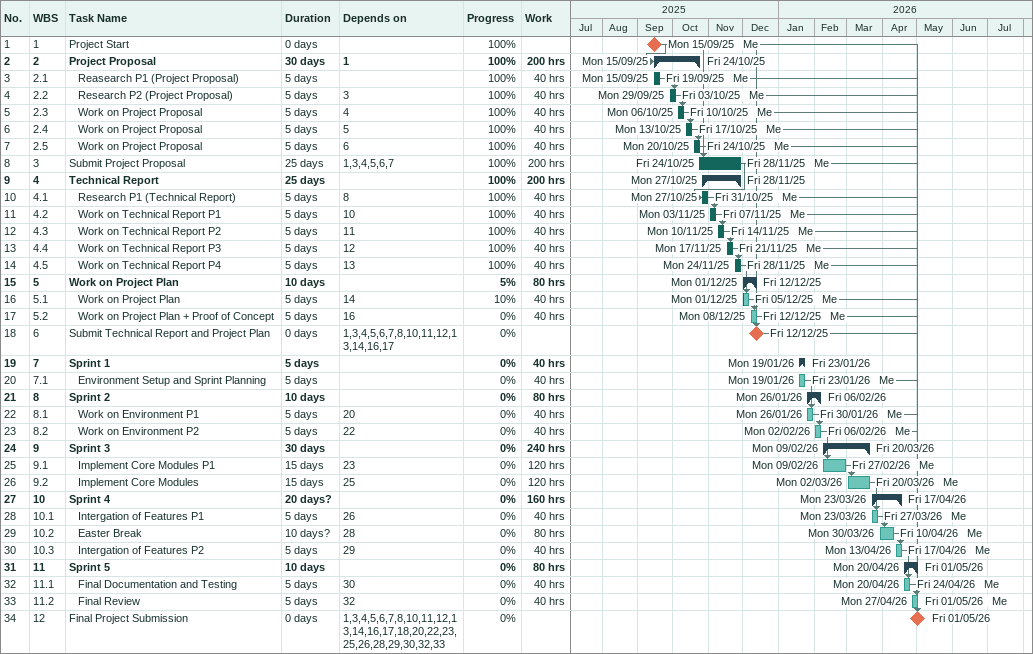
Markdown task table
| ID | WBS | Task | Duration | Start | Finish | Predecessors | Resources | % complete | Work (h) |
|---|---|---|---|---|---|---|---|---|---|
| 1 | 1 | Project Start | 0d | 2025-09-15 | 2025-09-15 |  | Me | 100 |  |
| 2 | 2 | **Project Proposal** | 30d | 2025-09-15 | 2025-10-24 | 1 |  | 100 | 200 |
| 3 | 2.1 | Reasearch P1 (Project Proposal) | 5d | 2025-09-15 | 2025-09-19 |  | Me | 100 | 40 |
| 4 | 2.2 | Research P2 (Project Proposal) | 5d | 2025-09-29 | 2025-10-03 | 3 | Me | 100 | 40 |
| 5 | 2.3 | Work on Project Proposal | 5d | 2025-10-06 | 2025-10-10 | 4 | Me | 100 | 40 |
| 6 | 2.4 | Work on Project Proposal | 5d | 2025-10-13 | 2025-10-17 | 5 | Me | 100 | 40 |
| 7 | 2.5 | Work on Project Proposal | 5d | 2025-10-20 | 2025-10-24 | 6 | Me | 100 | 40 |
| 8 | 3 | Submit Project Proposal | 25d | 2025-10-24 | 2025-11-28 | 1, 3, 4, 5, 6, 7 | Me | 100 | 200 |
| 9 | 4 | **Technical Report** | 25d | 2025-10-27 | 2025-11-28 |  |  | 100 | 200 |
| 10 | 4.1 | Research P1 (Technical Report) | 5d | 2025-10-27 | 2025-10-31 | 8 | Me | 100 | 40 |
| 11 | 4.2 | Work on Technical Report P1 | 5d | 2025-11-03 | 2025-11-07 | 10 | Me | 100 | 40 |
| 12 | 4.3 | Work on Technical Report P2 | 5d | 2025-11-10 | 2025-11-14 | 11 | Me | 100 | 40 |
| 13 | 4.4 | Work on Technical Report P3 | 5d | 2025-11-17 | 2025-11-21 | 12 | Me | 100 | 40 |
| 14 | 4.5 | Work on Technical Report P4 | 5d | 2025-11-24 | 2025-11-28 | 13 | Me | 100 | 40 |
| 15 | 5 | **Work on Project Plan** | 10d | 2025-12-01 | 2025-12-12 |  |  | 5 | 80 |
| 16 | 5.1 | Work on Project Plan | 5d | 2025-12-01 | 2025-12-05 | 14 | Me | 10 | 40 |
| 17 | 5.2 | Work on Project Plan + Proof of Concept | 5d | 2025-12-08 | 2025-12-12 | 16 | Me | 0 | 40 |
| 18 | 6 | Submit Technical Report and Project Plan | 0d | 2025-12-12 | 2025-12-12 | 1, 3, 4, 5, 6, 7, 8, 10, 11, 12, 13, 14, 16, 17 |  | 0 |  |
| 19 | 7 | **Sprint 1** | 5d | 2026-01-19 | 2026-01-23 |  |  | 0 | 40 |
| 20 | 7.1 | Environment Setup and Sprint Planning | 5d | 2026-01-19 | 2026-01-23 |  | Me | 0 | 40 |
| 21 | 8 | **Sprint 2** | 10d | 2026-01-26 | 2026-02-06 |  |  | 0 | 80 |
| 22 | 8.1 | Work on Environment P1 | 5d | 2026-01-26 | 2026-01-30 | 20 | Me | 0 | 40 |
| 23 | 8.2 | Work on Environment P2 | 5d | 2026-02-02 | 2026-02-06 | 22 | Me | 0 | 40 |
| 24 | 9 | **Sprint 3** | 30d | 2026-02-09 | 2026-03-20 |  |  | 0 | 240 |
| 25 | 9.1 | Implement Core Modules P1 | 15d | 2026-02-09 | 2026-02-27 | 23 | Me | 0 | 120 |
| 26 | 9.2 | Implement Core Modules | 15d | 2026-03-02 | 2026-03-20 | 25 | Me | 0 | 120 |
| 27 | 10 | **Sprint 4** | 20d? | 2026-03-23 | 2026-04-17 |  |  | 0 | 160 |
| 28 | 10.1 | Intergation of Features P1 | 5d | 2026-03-23 | 2026-03-27 | 26 | Me | 0 | 40 |
| 29 | 10.2 | Easter Break | 10d? | 2026-03-30 | 2026-04-10 | 28 | Me | 0 | 80 |
| 30 | 10.3 | Intergation of Features P2 | 5d | 2026-04-13 | 2026-04-17 | 29 | Me | 0 | 40 |
| 31 | 11 | **Sprint 5** | 10d | 2026-04-20 | 2026-05-01 |  |  | 0 | 80 |
| 32 | 11.1 | Final Documentation and Testing | 5d | 2026-04-20 | 2026-04-24 | 30 | Me | 0 | 40 |
| 33 | 11.2 | Final Review | 5d | 2026-04-27 | 2026-05-01 | 32 | Me | 0 | 40 |
| 34 | 12 | Final Project Submission | 0d | 2026-05-01 | 2026-05-01 | 1, 3, 4, 5, 6, 7, 8, 10, 11, 12, 13, 14, 16, 17, 18, 20, 22, 23, 25, 26, 28, 29, 30, 32, 33 |  | 0 |  |
